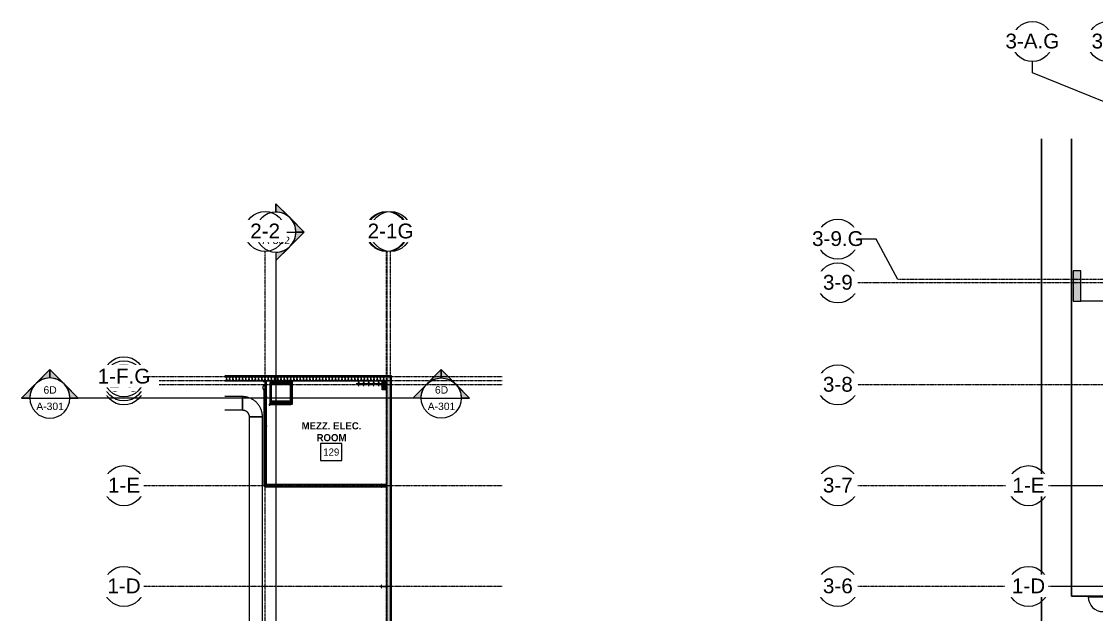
# Model space of a CAD drawing. Header units: inches. Extents: x 25369 to 33161, y -23509 to -20274.
# Drawn here: x 25397 to 27972, y -21693 to -20274 of the extents above; entities that cross this region are included whole.
import ezdxf

# ---------------------------------------------------------------- set-up
doc = ezdxf.new("R2010")
doc.units = ezdxf.units.IN
doc.header["$MEASUREMENT"] = 0
doc.linetypes.add('Grid Line 1_2_', pattern=[0.875, 0.5, -0.125, 0.125, -0.125])
doc.linetypes.add('Hidden 1_8_', pattern=[0.1875, 0.125, -0.0625])
for name, color, linetype, lineweight in [('A-AREA', 32, 'Continuous', 9), ('A-AREA-IDEN', 2, 'Continuous', 9), ('A-DOOR', 31, 'Continuous', 9), ('A-GLAZ', 151, 'Continuous', 9), ('A-ROOF', 132, 'Continuous', 9), ('A-WALL', 113, 'Continuous', 9), ('A-WALL-PATT', 111, 'Continuous', 25), ('C-TOPO', 7, 'Continuous', 9), ('Conc', 7, 'Continuous', 13), ('E-POWR-CNTR', 130, 'Continuous', 9), ('E-POWR-DROP', 130, 'Continuous', 9), ('G-ANNO-SYMB', 111, 'Continuous', 9), ('I-WALL', 2, 'Continuous', 9), ('M-HVAC-DUCT', 70, 'Continuous', 9), ('S-BEAM', 12, 'Continuous', 9), ('S-COLS', 52, 'Continuous', 9), ('S-GRID', 1, 'Continuous', 9), ('S-GRID-IDEN', 1, 'Continuous', 9)]:
    doc.layers.add(name, color=color, linetype=linetype, lineweight=lineweight)
doc.styles.add('Arial', font='arial.ttf', dxfattribs={"height": 35.407186})
doc.styles.add('Arial_1', font='arial.ttf', dxfattribs={"height": 17.703593})
doc.styles.add('Century Gothic', font='GOTHIC.TTF', dxfattribs={"height": 17.245342})
doc.styles.add('Century Gothic_B', font='GOTHICB.TTF', dxfattribs={"height": 17.233438})
pattern_1 = [(45, (0, 0), (-19.00703, 19.00703), []), (45, (0, 28.8), (-19.00703, 19.00703), [])]
pattern_2 = [(0, (0, 0), (61.44, 15.36), [2.534, -43.546, 2.534, -43.546, -245.76]), (0, (0, 0), (61.44, 15.36), [-92.16, 2.534, -89.626, 2.534, -43.546, -107.52]), (0, (0, 0), (61.44, 15.36), [-230.4, 2.534, -28.186, 2.534, -74.266]), (120, (23.04, 7.68), (-44.02215, 45.528601), [2.534, -43.546, 2.534, -43.546, -245.76]), (120, (23.04, 7.68), (-44.02215, 45.528601), [-92.16, 2.534, -89.626, 2.534, -43.546, -107.52]), (120, (23.04, 7.68), (-44.02215, 45.528601), [-230.4, 2.534, -28.186, 2.534, -74.266]), (240, (30.72, 38.4), (-17.41785, -60.888601), [2.534, -43.546, 2.534, -43.546, -245.76]), (240, (30.72, 38.4), (-17.41785, -60.888601), [-92.16, 2.534, -89.626, 2.534, -43.546, -107.52]), (240, (30.72, 38.4), (-17.41785, -60.888601), [-230.4, 2.534, -28.186, 2.534, -74.266])]
pattern_3 = [(161.57, (0.96, 0.96), (-7.6802237, -0.0009796), [0, -54.643, 6.067, 0]), (18.43, (-0.96, 0.96), (-7.6802237, 0.0009796), [0, -54.643, 6.067, 0]), (108.43, (0.96, 0.96), (3.8382953, -19.20136532), [18.211, -42.499]), (71.57, (-0.96, 0.96), (3.8382953, 19.20136532), [18.211, -42.499])]
pattern_4 = [(0, (0, 0), (0, 24), []), (90, (0, 0), (-24, 1e-15), [])]
pattern_5 = [(225, (25980.89, -22360.053), (19.00703, -19.00703), []), (225, (25980.89, -22388.853), (19.00703, -19.00703), [])]

# ---------------------------------------------------------------- blocks, each defined once
blk = doc.blocks.new('W-Wide Flange - W18X40-1630767-Mezzanine Floor Plan')
at = {"layer": 'S-BEAM', "color": 8}
for p, q in [((-108.1, -3), (-108.1, 0)), ((-108.1, -3), (108.1, -3)), ((108.1, -1.6), (108.1, -3))]:
    blk.add_line(p, q, dxfattribs=at)
at = {"layer": 'S-BEAM', "color": 8, "linetype": 'Hidden 1_8_'}
blk.add_line((-108.1, -0.2), (-107, -0.2), dxfattribs=at)
blk = doc.blocks.new('W-Wide Flange - W12X26-1530486-Mezzanine Floor Plan')
at = {"layer": 'S-BEAM', "color": 8}
for p, q in [((-129.7, 3.2), (-118.1, 3.2)), ((-117.6, 3.2), (-109.1, 3.2)), ((-129.7, -3.2), (-118.1, -3.2)), ((-117.6, -3.2), (-109.1, -3.2))]:
    blk.add_line(p, q, dxfattribs=at)
at = {"layer": 'S-BEAM', "color": 8, "linetype": 'Hidden 1_8_'}
for p, q in [((-129.7, 0.1), (-118.1, 0.1)), ((-117.6, 0.1), (-109.1, 0.1)), ((-129.6, -0.1), (-118.2, -0.1)), ((-117.6, -0.1), (-109.1, -0.1))]:
    blk.add_line(p, q, dxfattribs=at)
blk = doc.blocks.new('columns and girder2 - one-1334686-Mezzanine Floor Plan')
at = {"layer": 'S-BEAM'}
h = blk.add_hatch(dxfattribs=at)
h.set_pattern_fill('FP_7', color=8, style=0, pattern_type=2)
h.set_pattern_definition(pattern_5)
h.paths.add_polyline_path([(-5, -1.3), (-5, -2), (5, -2), (5, -1.3), (0, -1.3)], flags=0)
h.paths.add_polyline_path([(-5, -17), (-5, -18.5), (5, -18.5), (5, -17)], flags=0)
h.paths.add_polyline_path([(5, -1204.9), (0, -1204.9), (0, -1206.4), (5, -1206.4), (5, -1205.8)], flags=0)
h.paths.add_polyline_path([(5, -1224.3), (0, -1224.3), (0, -1225.8), (5, -1225.8)], flags=0)
h = blk.add_hatch(dxfattribs=at)
h.set_pattern_fill('FP_7', color=8, style=0, pattern_type=2)
h.set_pattern_definition(pattern_5)
h.paths.add_polyline_path([(0.6, -2), (-0.6, -2), (-0.6, -17), (0.6, -17)], flags=0)
h.paths.add_polyline_path([(0.6, -1206.4), (0, -1206.4), (0, -1224.3), (0.6, -1224.3), (0.6, -1218.3)], flags=0)
at = {"layer": 'S-BEAM', "color": 7, "lineweight": 13}
for p, q in [((-5, -1.3), (-5, -2)), ((-5, -2), (5, -2)), ((5, -17), (-5, -17)), ((-5, -17), (-5, -18.5)), ((-5, -18.5), (5, -18.5)), ((0.6, -2), (-0.6, -2)), ((-0.6, -2), (-0.6, -17)), ((-0.6, -17), (0.6, -17)), ((0.6, -17), (0.6, -2)), ((5, -2), (5, -1.3)), ((5, -18.5), (5, -17)), ((5, -1204.9), (0, -1204.9)), ((0.6, -1206.4), (0, -1206.4)), ((0, -1206.4), (5, -1206.4)), ((0.6, -1224.3), (0.6, -1206.4)), ((5, -1206.4), (5, -1204.9)), ((0, -1224.3), (0.6, -1224.3)), ((5, -1224.3), (0, -1224.3)), ((5, -1225.8), (5, -1224.3))]:
    blk.add_line(p, q, dxfattribs=at)
at = {"layer": 'S-BEAM', "color": 8}
for p, q in [((-5, -17), (-5, -9.2)), ((-0.6, -9.2), (-5, -9.2)), ((5, -9.2), (0.6, -9.2)), ((5, -9.2), (5, -17)), ((5, -1206.4), (5, -1213.3)), ((0.6, -1213.3), (5, -1213.3))]:
    blk.add_line(p, q, dxfattribs=at)
blk = doc.blocks.new('Round Elbow - 1_0 D-1542880-Mezzanine Floor Plan')
at = {"layer": 'M-HVAC-DUCT', "color": 8}
for p, q in [((-16, 32), (0, 32)), ((0, 32), (16, 32)), ((-32, 0), (-32, 16)), ((-32, -16), (-32, 0))]:
    blk.add_line(p, q, dxfattribs=at)
at = {"layer": 'M-HVAC-DUCT', "color": 8, "flags": 128}
for points in [[(-16, 32), (-16, 31.4), (-16.1, 30.7), (-16.1, 30.1), (-16.2, 29.5), (-16.3, 28.8), (-16.5, 28.2), (-16.6, 27.6), (-16.8, 27), (-17, 26.4), (-17.3, 25.8), (-17.5, 25.2), (-17.8, 24.6), (-18.1, 24), (-18.4, 23.5), (-18.8, 23), (-19.2, 22.4), (-19.6, 21.9), (-20, 21.4), (-20.4, 21), (-20.9, 20.5), (-21.3, 20.1), (-21.8, 19.7), (-22.3, 19.3), (-22.8, 18.9), (-23.4, 18.5), (-23.9, 18.2), (-24.5, 17.9), (-25, 17.6), (-25.6, 17.3), (-26.2, 17.1), (-26.8, 16.9), (-27.4, 16.7), (-28, 16.5), (-28.7, 16.4), (-29.3, 16.2), (-29.9, 16.1), (-30.5, 16.1), (-31.2, 16), (-31.8, 16), (-32, 16)], [(-32, -16), (-30.1, -16), (-28.2, -15.8), (-26.3, -15.7), (-24.4, -15.4), (-22.5, -15), (-20.6, -14.6), (-18.7, -14.1), (-16.9, -13.6), (-15.1, -12.9), (-13.3, -12.2), (-11.6, -11.4), (-9.8, -10.6), (-8.1, -9.7), (-6.5, -8.7), (-4.9, -7.6), (-3.3, -6.5), (-1.8, -5.3), (-0.3, -4.1), (1.1, -2.8), (2.4, -1.4), (3.7, 0), (5, 1.4), (6.2, 2.9), (7.3, 4.5), (8.4, 6.1), (9.4, 7.7), (10.3, 9.4), (11.2, 11.1), (12, 12.8), (12.7, 14.6), (13.4, 16.4), (14, 18.2), (14.5, 20.1), (14.9, 22), (15.3, 23.8), (15.6, 25.7), (15.8, 27.6), (15.9, 29.6), (16, 31.5), (16, 32)]]:
    blk.add_lwpolyline(points, dxfattribs=at)
blk = doc.blocks.new('RoofHatch_RHSR-FB_1_10228_SafetyRailSource - RoofHatch_RHSR-FB_1_10228_SafetyRailSource-1630512-Mezzanine Floor Plan')
at = {"layer": 'A-GLAZ', "color": 8}
for p, q in [((-40.5, 17.4), (-34.1, 17.4)), ((-40.5, -32.4), (-40.5, 17.4)), ((-38.8, 17.4), (-39.2, 17.8)), ((-39.2, 17.8), (-39.2, 17.4)), ((13.2, 17.8), (-39.2, 17.8)), ((-37, -32.4), (-37, 15.6)), ((-37, 15.6), (11, 15.6)), ((10, 16.6), (-36, 16.6)), ((-36, 16.6), (-36, 14.6)), ((-36, 14.6), (10, 14.6)), ((12.9, 17.4), (-32, 17.4)), ((12.4, 16.9), (-32, 16.9)), ((10, 14.6), (-32, 14.6)), ((-32, 13.8), (9.3, 13.8)), ((9.3, 13.8), (9.3, -30.7)), ((10, 14.6), (10, 16.6)), ((10, -31.4), (10, 14.6)), ((11, 15.6), (11, -32.4)), ((12.9, 17.4), (12.4, 16.9)), ((12.4, -33.8), (12.4, 16.9)), ((13.2, 17.8), (12.9, 17.4)), ((12.9, -34.3), (12.9, 17.4)), ((13.2, -34.6), (13.2, 17.8)), ((-34.1, -32.4), (-40.5, -32.4)), ((-39.9, -35.3), (-40, -35.3)), ((-40, -35.3), (-40, -35.8)), ((-40, -35.8), (-39.9, -35.8)), ((-39.9, -35.8), (-39.9, -35.3)), ((-39.9, -35.3), (13.9, -35.3)), ((13.9, -35.8), (-39.9, -35.8)), ((-39.2, -32.4), (-39.2, -34.6)), ((-38.8, -34.3), (-39.2, -34.6)), ((-39.2, -34.6), (13.2, -34.6)), ((-38.8, -32.4), (-38.8, -34.3)), ((-38.3, -33.8), (-38.8, -34.3)), ((-38.8, -34.3), (12.9, -34.3)), ((-38.3, -32.4), (-38.3, -33.8)), ((-38.3, -33.8), (12.4, -33.8)), ((11, -32.4), (-37, -32.4)), ((9.3, -30.7), (-32, -30.7)), ((-32, -31.4), (10, -31.4)), ((12.4, -33.8), (12.9, -34.3)), ((12.9, -34.3), (13.2, -34.6)), ((13.9, -35.3), (13.9, -35.8)), ((14, -35.3), (13.9, -35.3)), ((13.9, -35.8), (14, -35.8)), ((14, -35.8), (14, -35.3))]:
    blk.add_line(p, q, dxfattribs=at)
at = {"layer": 'A-GLAZ', "color": 7, "lineweight": 13}
for p, q in [((-32, 17.4), (-34.1, 17.4)), ((-34.1, 17.4), (-34.1, -32.4)), ((-32, -32.4), (-32, 17.4)), ((-34.1, -32.4), (-32, -32.4))]:
    blk.add_line(p, q, dxfattribs=at)
for centre, start, end in [((-40, 18.7), 360, 180), ((-40, 18.7), 180, 360), ((14.1, -35.5), 360, 166.5752), ((14.1, -35.5), 191.0739, 360)]:
    blk.add_arc(centre, 1.25, start, end, dxfattribs=at)
blk = doc.blocks.new('Door_Single_Storefront - one-1371400-Overall Floor Plan')
at = {"layer": 'A-DOOR', "color": 8}
blk.add_line((-17.59375, -35.1875), (-17.59375, 0), dxfattribs=at)
blk.add_arc((-17.59375, 0), 35.1875, 270, 0, dxfattribs=at)
blk = doc.blocks.new('Grid - Grid Head - Circle-14747-Mezzanine Floor Plan')
at = {"layer": 'S-GRID-IDEN'}
blk.add_circle((0, 0), 0.25, dxfattribs=at)
blk = doc.blocks.new('Section - Section Head - Filled-1526-Mezzanine Floor Plan')
at = {"layer": 'G-ANNO-SYMB'}
h = blk.add_hatch(color=256, dxfattribs=at)
edge = h.paths.add_edge_path(flags=0)
edge.add_line((-0.427, 0.177), (-0.25, 0.354))
edge.add_line((-0.25, 0.354), (-0.25, 0.25))
edge.add_arc((-0.25, 0), 0.25, 90, 135)
h = blk.add_hatch(color=256, dxfattribs=at)
edge = h.paths.add_edge_path(flags=0)
edge.add_arc((-0.25, 0), 0.25, 45, 90)
edge.add_line((-0.25, 0.25), (-0.25, 0.354))
edge.add_line((-0.25, 0.354), (-0.073, 0.177))
h = blk.add_hatch(color=256, dxfattribs=at)
edge = h.paths.add_edge_path(flags=0)
edge.add_arc((-0.25, 0), 0.25, 137.9216, 180)
edge.add_line((-0.5, 0), (-0.604, 0))
edge.add_line((-0.604, 0), (-0.436, 0.168))
h = blk.add_hatch(color=256, dxfattribs=at)
edge = h.paths.add_edge_path(flags=0)
edge.add_line((-0.064, 0.168), (0.104, 0))
edge.add_line((0.104, 0), (0, 0))
edge.add_arc((-0.25, 0), 0.25, 0, 42.0784)
for p, q in [((-0.25, 0.354), (-0.604, 0)), ((-0.25, 0.354), (-0.427, 0.177)), ((-0.25, 0.354), (0.104, 0)), ((-0.25, 0.25), (-0.25, 0.354)), ((-0.073, 0.177), (-0.25, 0.354)), ((-0.25, 0.354), (-0.25, 0.25)), ((-0.436, 0.168), (-0.604, 0)), ((0.104, 0), (-0.064, 0.168)), ((-0.604, 0), (-0.5, 0)), ((0, 0), (0.104, 0)), ((-0.5, 0), (-0.604, 0)), ((0, 0), (0.104, 0))]:
    blk.add_line(p, q, dxfattribs=at)
for start, end in [(360, 180), (137.9216, 180), (90, 135), (45, 90), (0, 42.0784), (180, 360)]:
    blk.add_arc((-0.25, 0), 0.25, start, end, dxfattribs=at)
blk = doc.blocks.new('Grid - Grid Head - Circle-14747-Overall Floor Plan')
at = {"layer": 'S-GRID-IDEN'}
blk.add_circle((0, 0), 0.25, dxfattribs=at)
blk = doc.blocks.new('Section - 3_32_ x 3_8_-18514-Overall Floor Plan')
at = {"layer": 'G-ANNO-SYMB'}
blk.add_hatch(color=256, dxfattribs=at).paths.add_polyline_path([(0, 0.375), (0, 0), (-0.09375, 0), (-0.09375, 0.375)], flags=0)
for p, q in [((0, 0.375), (-0.09375, 0.375)), ((-0.09375, 0.375), (-0.09375, 0)), ((0, 0), (0, 0.375)), ((-0.09375, 0), (0, 0))]:
    blk.add_line(p, q, dxfattribs=at)

msp = doc.modelspace()

# ---------------------------------------------------------------- hatches: boundary and pattern name
at = {"layer": 'A-WALL-PATT', "lineweight": 9}
h = msp.add_hatch(dxfattribs=at)
h.set_pattern_fill('FP_2', color=8, style=0, pattern_type=2)
h.set_pattern_definition(pattern_4)
h.paths.add_polyline_path([(26281.4, -21124.3), (26281.4, -21123.3), (25884.1, -21123.3), (25884.1, -21124.3), (26271.4, -21124.3)], flags=0)
h = msp.add_hatch(dxfattribs=at)
h.set_pattern_fill('FP_4', color=8, style=0, pattern_type=2)
h.set_pattern_definition(pattern_3)
h.paths.add_polyline_path([(26178.3, -21134.3), (26271.4, -21134.3), (26271.4, -21124.3), (25884.1, -21124.3), (25884.1, -21134.3), (26119.5, -21134.3)], flags=0)
h = msp.add_hatch(dxfattribs=at)
h.set_pattern_fill('FP_4', color=8, style=0, pattern_type=2)
h.set_pattern_definition(pattern_3)
h.paths.add_polyline_path([(26281.4, -22104.8), (26281.4, -21744.5), (26281.4, -21124.3), (26271.4, -21124.3), (26271.4, -22104.8), (26281.3, -22104.8)], flags=0)
h = msp.add_hatch(dxfattribs=at)
h.set_pattern_fill('FP_2', color=8, style=0, pattern_type=2)
h.set_pattern_definition(pattern_4)
h.paths.add_polyline_path([(26282.4, -22233.7), (26282.4, -21123.3), (26281.4, -21123.3), (26281.4, -22233.7)], flags=0)
h = msp.add_hatch(dxfattribs=at)
h.set_pattern_fill('FP_6', color=8, style=0, pattern_type=2)
h.set_pattern_definition(pattern_2)
h.paths.add_polyline_path([(25979.3, -21386.6), (25980, -21386.6), (25980, -21172.7), (25979.3, -21172.7), (25979.3, -21381.2)], flags=0)
h = msp.add_hatch(dxfattribs=at)
h.set_pattern_fill('FP_6', color=8, style=0, pattern_type=2)
h.set_pattern_definition(pattern_2)
h.paths.add_polyline_path([(25984.2, -21386.6), (25984.2, -21172.7), (25983.6, -21172.7), (25983.6, -21386.6)], flags=0)
h = msp.add_hatch(dxfattribs=at)
h.set_pattern_fill('FP_6', color=8, style=0, pattern_type=2)
h.set_pattern_definition(pattern_2)
h.paths.add_polyline_path([(26271.4, -21387.5), (26271.4, -21386.9), (25979.3, -21386.9), (25979.3, -21387.5), (26266.6, -21387.5)], flags=0)
at = {"layer": 'E-POWR-DROP'}
for points in [[(26205.1, -21143.8), (26206, -21143.7), (26206.8, -21143.3), (26207.5, -21142.8), (26208, -21142.1), (26208.3, -21141.3), (26208.4, -21140.5), (26208.3, -21139.6), (26208, -21138.8), (26207.5, -21138.1), (26206.8, -21137.6), (26206, -21137.3), (26205.1, -21137.2), (26204.3, -21137.3), (26203.5, -21137.6), (26202.8, -21138.1), (26202.2, -21138.8), (26201.9, -21139.6), (26201.8, -21140.5), (26201.9, -21141.3), (26202.2, -21142.1), (26202.8, -21142.8), (26203.5, -21143.3), (26204.3, -21143.7)], [(26217.1, -21143.8), (26218, -21143.7), (26218.8, -21143.3), (26219.5, -21142.8), (26220, -21142.1), (26220.3, -21141.3), (26220.4, -21140.5), (26220.3, -21139.6), (26220, -21138.8), (26219.5, -21138.1), (26218.8, -21137.6), (26218, -21137.3), (26217.1, -21137.2), (26216.3, -21137.3), (26215.5, -21137.6), (26214.8, -21138.1), (26214.2, -21138.8), (26213.9, -21139.6), (26213.8, -21140.5), (26213.9, -21141.3), (26214.2, -21142.1), (26214.8, -21142.8), (26215.5, -21143.3), (26216.3, -21143.7)], [(26229.1, -21143.8), (26230, -21143.7), (26230.8, -21143.3), (26231.5, -21142.8), (26232, -21142.1), (26232.3, -21141.3), (26232.4, -21140.5), (26232.3, -21139.6), (26232, -21138.8), (26231.5, -21138.1), (26230.8, -21137.6), (26230, -21137.3), (26229.1, -21137.2), (26228.3, -21137.3), (26227.5, -21137.6), (26226.8, -21138.1), (26226.2, -21138.8), (26225.9, -21139.6), (26225.8, -21140.5), (26225.9, -21141.3), (26226.2, -21142.1), (26226.8, -21142.8), (26227.5, -21143.3), (26228.3, -21143.7)], [(26241.1, -21143.8), (26242, -21143.7), (26242.8, -21143.3), (26243.5, -21142.8), (26244, -21142.1), (26244.3, -21141.3), (26244.4, -21140.5), (26244.3, -21139.6), (26244, -21138.8), (26243.5, -21138.1), (26242.8, -21137.6), (26242, -21137.3), (26241.1, -21137.2), (26240.3, -21137.3), (26239.5, -21137.6), (26238.8, -21138.1), (26238.2, -21138.8), (26237.9, -21139.6), (26237.8, -21140.5), (26237.9, -21141.3), (26238.2, -21142.1), (26238.8, -21142.8), (26239.5, -21143.3), (26240.3, -21143.7)], [(26253.1, -21143.8), (26254, -21143.7), (26254.8, -21143.3), (26255.5, -21142.8), (26256, -21142.1), (26256.3, -21141.3), (26256.4, -21140.5), (26256.3, -21139.6), (26256, -21138.8), (26255.5, -21138.1), (26254.8, -21137.6), (26254, -21137.3), (26253.1, -21137.2), (26252.3, -21137.3), (26251.5, -21137.6), (26250.8, -21138.1), (26250.2, -21138.8), (26249.9, -21139.6), (26249.8, -21140.5), (26249.9, -21141.3), (26250.2, -21142.1), (26250.8, -21142.8), (26251.5, -21143.3), (26252.3, -21143.7)]]:
    msp.add_hatch(color=8, dxfattribs=at).paths.add_polyline_path(points, flags=0)
at = {"layer": 'S-COLS'}
h = msp.add_hatch(dxfattribs=at)
h.set_pattern_fill('FP_5', color=8, style=0, pattern_type=2)
h.set_pattern_definition(pattern_1)
h.paths.add_polyline_path([(26271.4, -21146.8), (26271.4, -21146.4), (26266.2, -21146.4), (26265.7, -21146.2), (26265.5, -21145.7), (26265.5, -21135.4), (26265.7, -21134.9), (26266.2, -21134.7), (26271.4, -21134.7), (26271.4, -21134.3), (26259.4, -21134.3), (26259.4, -21134.7), (26264.6, -21134.7), (26265, -21134.9), (26265.2, -21135.4), (26265.2, -21145.7), (26265, -21146.2), (26264.6, -21146.4), (26259.4, -21146.4), (26259.4, -21146.8), (26266.6, -21146.8)], flags=0)
h = msp.add_hatch(dxfattribs=at)
h.set_pattern_fill('FP_5', color=8, style=0, pattern_type=2)
h.set_pattern_definition(pattern_1)
h.paths.add_polyline_path([(26271, -21629.5), (26271.4, -21629.5), (26271.4, -21623.1), (26271, -21623.1), (26271, -21625.5), (26270.8, -21626), (26270.3, -21626.2), (26260.3, -21626.2), (26259.8, -21626), (26259.6, -21625.5), (26259.6, -21623.1), (26259.2, -21623.1), (26259.2, -21629.5), (26259.6, -21629.5), (26259.6, -21627.1), (26259.8, -21626.6), (26260.3, -21626.4), (26270.3, -21626.4), (26270.8, -21626.6), (26271, -21627.1)], flags=0)

# ---------------------------------------------------------------- linework, layer by layer
at = {"layer": 'A-AREA', "color": 8}
msp.add_line((25984.5, -21175.9), (25984.5, -21134.3), dxfattribs=at)
at = {"layer": 'A-AREA-IDEN', "flags": 128}
msp.add_lwpolyline([(26113.6, -21283.8), (26113.6, -21325), (26165, -21325), (26165, -21283.8)], close=True, dxfattribs=at)
at = {"layer": 'A-ROOF', "color": 8}
for p, q in [((25980.9, -21134.3), (25980.9, -21171.2)), ((25996.4, -21137.9), (25996.4, -21134.3)), ((26040.9, -21134.3), (26040.9, -21137.9)), ((26261.4, -21146.4), (26261.4, -21134.7)), ((26261.4, -21155.3), (26261.4, -21146.8)), ((26271.4, -21155.3), (26261.4, -21155.3))]:
    msp.add_line(p, q, dxfattribs=at)
at = {"layer": 'A-WALL', "color": 7, "lineweight": 13}
for p, q in [((26283.9, -21121.8), (25884.1, -21121.8)), ((25884.1, -21123.3), (26282.4, -21123.3)), ((25884.1, -21124.3), (26281.4, -21124.3)), ((25884.1, -21134.3), (26271.4, -21134.3)), ((26271.4, -21134.3), (26271.4, -22104.8)), ((26281.4, -22104.8), (26281.4, -21124.3)), ((26282.4, -22233.7), (26282.4, -21123.3)), ((26283.9, -22233.7), (26283.9, -21121.8)), ((25980, -21172.7), (25980, -21386.6)), ((25983.6, -21172.7), (25983.6, -21386.6)), ((26271.4, -21383.2), (25979.3, -21383.2)), ((26271.4, -21386.9), (25979.3, -21386.9))]:
    msp.add_line(p, q, dxfattribs=at)
at = {"layer": 'C-TOPO', "color": 8}
for p, q in [((27840.4, -22983.1), (27840.4, -20555)), ((27840.4, -20555), (27840.4, -22983.1)), ((27912.4, -20555), (27912.4, -21649.2)), ((27912.4, -21649.2), (27912.4, -20555)), ((27912.4, -21649.2), (27987.3, -21649.2)), ((27987.3, -21649.2), (27912.4, -21649.2))]:
    msp.add_line(p, q, dxfattribs=at)
at = {"layer": 'Conc', "color": 8, "lineweight": 9}
for p, q in [((27840.4, -20555), (27840.4, -22983.1)), ((27912.4, -20555), (27912.4, -21649.2)), ((27912.4, -21649.2), (27987.3, -21649.2))]:
    msp.add_line(p, q, dxfattribs=at)
at = {"layer": 'E-POWR-CNTR', "color": 8}
for p, q in [((26205.1, -21146.5), (26205.1, -21134.5)), ((26217.1, -21146.5), (26217.1, -21134.5)), ((26229.1, -21146.5), (26229.1, -21134.5)), ((26241.1, -21146.5), (26241.1, -21134.5)), ((26253.1, -21146.5), (26253.1, -21134.5)), ((26199.1, -21140.5), (26211.1, -21140.5)), ((26211.1, -21140.5), (26223.1, -21140.5)), ((26223.1, -21140.5), (26235.1, -21140.5)), ((26235.1, -21140.5), (26247.1, -21140.5)), ((26247.1, -21140.5), (26259.1, -21140.5))]:
    msp.add_line(p, q, dxfattribs=at)
at = {"layer": 'G-ANNO-SYMB'}
for p, q in [((26006.8, -20826.1), (26006.8, -22662.9)), ((28701.8, -20943.1), (27934.6, -20943.1)), ((25417.3, -21175.3), (25513.3, -21175.3)), ((26354.8, -21175.3), (26450.8, -21175.3))]:
    msp.add_line(p, q, dxfattribs=at)
at = {"layer": 'I-WALL', "color": 8}
for p, q in [((25978.5, -21168.9), (25978.5, -21155.2)), ((25978.5, -21384.9), (25978.5, -21170)), ((25980.9, -21170), (25978.5, -21170)), ((25979.3, -21172.7), (25979.3, -21170)), ((25984.2, -21171.2), (25984.2, -21172.7)), ((25979.3, -21384.9), (25978.5, -21384.9))]:
    msp.add_line(p, q, dxfattribs=at)
at = {"layer": 'I-WALL', "color": 7, "lineweight": 13}
for p, q in [((25984.2, -21172.7), (25979.3, -21172.7)), ((25979.3, -21172.7), (25979.3, -21387.5)), ((25984.2, -21386.6), (25984.2, -21172.7)), ((26271.4, -21382.6), (25979.3, -21382.6)), ((25979.3, -21386.6), (25984.2, -21386.6)), ((25979.3, -21387.5), (26271.4, -21387.5))]:
    msp.add_line(p, q, dxfattribs=at)
at = {"layer": 'M-HVAC-DUCT', "color": 8}
for p, q in [((25926.5, -21171.9), (25884.1, -21171.9)), ((25926.5, -21171.9), (25926.5, -21203.9)), ((25884.1, -21203.9), (25926.5, -21203.9)), ((25942.5, -21219.9), (25942.5, -22282.9)), ((25942.5, -21219.9), (25974.5, -21219.9)), ((25974.5, -22282.9), (25974.5, -21219.9))]:
    msp.add_line(p, q, dxfattribs=at)
at = {"layer": 'S-COLS', "color": 7, "lineweight": 13}
for p, q in [((26271.4, -21134.3), (26259.4, -21134.3)), ((26259.4, -21134.3), (26259.4, -21134.7)), ((26259.4, -21134.7), (26264.6, -21134.7)), ((26265.2, -21135.4), (26265.2, -21145.7)), ((26265.5, -21145.7), (26265.5, -21135.4)), ((26266.2, -21134.7), (26271.4, -21134.7)), ((26271.4, -21134.7), (26271.4, -21134.3)), ((26264.6, -21146.4), (26259.4, -21146.4)), ((26259.4, -21146.4), (26259.4, -21146.8)), ((26259.4, -21146.8), (26271.4, -21146.8)), ((26271.4, -21146.4), (26266.2, -21146.4)), ((26271.4, -21146.8), (26271.4, -21146.4)), ((26259.6, -21381.8), (26259.2, -21381.8)), ((26259.2, -21381.8), (26259.2, -21388.3)), ((26259.2, -21388.3), (26259.6, -21388.3)), ((26259.6, -21384.3), (26259.6, -21381.8)), ((26259.6, -21388.3), (26259.6, -21385.9)), ((26270.3, -21384.9), (26260.3, -21384.9)), ((26260.3, -21385.2), (26270.3, -21385.2)), ((26271.4, -21381.8), (26271, -21381.8)), ((26271, -21381.8), (26271, -21384.3)), ((26271, -21385.9), (26271, -21388.3)), ((26271, -21388.3), (26271.4, -21388.3)), ((26271.4, -21388.3), (26271.4, -21381.8)), ((26259.6, -21623.1), (26259.2, -21623.1)), ((26259.2, -21623.1), (26259.2, -21629.5)), ((26259.6, -21625.5), (26259.6, -21623.1)), ((26259.6, -21629.5), (26259.6, -21627.1)), ((26270.3, -21626.2), (26260.3, -21626.2)), ((26260.3, -21626.4), (26270.3, -21626.4)), ((26271.4, -21623.1), (26271, -21623.1)), ((26271, -21623.1), (26271, -21625.5)), ((26271, -21627.1), (26271, -21629.5)), ((26271.4, -21629.5), (26271.4, -21623.1)), ((26259.2, -21629.5), (26259.6, -21629.5)), ((26271, -21629.5), (26271.4, -21629.5))]:
    msp.add_line(p, q, dxfattribs=at)
for centre, radius, start, end in [((26264.6, -21135.4), 0.691, 0, 90), ((26266.2, -21135.4), 0.691, 90, 180), ((26264.6, -21145.7), 0.691, 270, 0), ((26266.2, -21145.7), 0.691, 180, 270), ((26260.3, -21384.3), 0.683, 180, 270), ((26260.3, -21385.9), 0.683, 90, 180), ((26270.3, -21384.3), 0.683, 270, 0), ((26270.3, -21385.9), 0.683, 0, 90), ((26260.3, -21625.5), 0.683, 180, 270), ((26260.3, -21627.1), 0.683, 90, 180), ((26270.3, -21625.5), 0.683, 270, 0), ((26270.3, -21627.1), 0.683, 0, 90)]:
    msp.add_arc(centre, radius, start, end, dxfattribs=at)
at = {"layer": 'S-GRID'}
for p, q in [((27818.6, -20397.1), (27818.6, -20370)), ((27990.8, -20466), (27818.6, -20397.1))]:
    msp.add_line(p, q, dxfattribs=at)
at = {"layer": 'S-GRID', "linetype": 'Grid Line 1_2_'}
for p, q in [((25980.9, -22664.4), (25980.9, -20824.6)), ((25980.9, -22664.4), (25980.9, -20824.6)), ((26271.4, -22664.4), (26271.4, -20824.6)), ((26273.4, -22664.4), (26273.4, -20824.6)), ((26281.4, -22664.4), (26281.4, -20824.6)), ((26281.4, -22664.4), (26281.4, -20824.6)), ((28801, -20891.6), (27496.5, -20891.6))]:
    msp.add_line(p, q, dxfattribs=at)

# ---------------------------------------------------------------- block references
at = {"layer": 'A-DOOR', "color": 8, "rotation": 270}
msp.add_blockref('Door_Single_Storefront - one-1371400-Overall Floor Plan', (27987.6, -21669), dxfattribs=at)
at = {"layer": 'A-GLAZ', "color": 250, "rotation": 89.99999999999999}
msp.add_blockref('RoofHatch_RHSR-FB_1_10228_SafetyRailSource - RoofHatch_RHSR-FB_1_10228_SafetyRailSource-1630512-Mezzanine Floor Plan', (26010.2, -21151.1), dxfattribs=at)
at = {"layer": 'G-ANNO-SYMB', "xscale": 191.9999999999999, "yscale": 191.9999999999999, "zscale": 191.9999999999999}
for name, p in [('Section - 3_32_ x 3_8_-18514-Overall Floor Plan', (27934.6, -20943.1)), ('Section - Section Head - Filled-1526-Mezzanine Floor Plan', (25513.3, -21175.3))]:
    msp.add_blockref(name, p, dxfattribs=at)
at = {"layer": 'G-ANNO-SYMB', "extrusion": (0, 0, -1), "xscale": 191.9999999999999, "yscale": 191.9999999999999, "zscale": 191.9999999999999}
msp.add_blockref('Section - Section Head - Filled-1526-Mezzanine Floor Plan', (-26354.8, -21175.3), dxfattribs=at)
at = {"layer": 'M-HVAC-DUCT', "color": 8, "rotation": 90}
msp.add_blockref('Round Elbow - 1_0 D-1542880-Mezzanine Floor Plan', (25958.5, -21187.9), dxfattribs=at)
at = {"layer": 'S-BEAM', "color": 8}
for name, p, rotation in [('columns and girder2 - one-1334686-Mezzanine Floor Plan', (25980.9, -22360.1), 180), ('W-Wide Flange - W12X26-1530486-Mezzanine Floor Plan', (26266, -21264.4), 270), ('W-Wide Flange - W18X40-1630767-Mezzanine Floor Plan', (25980.9, -21277), 270)]:
    msp.add_blockref(name, p, dxfattribs=dict(at, rotation=rotation))
at = {"layer": 'S-GRID-IDEN', "xscale": 191.9999999999999, "yscale": 191.9999999999999, "zscale": 191.9999999999999}
for name, p in [('Grid - Grid Head - Circle-14747-Overall Floor Plan', (27818.6, -20322)), ('Grid - Grid Head - Circle-14747-Overall Floor Plan', (27998.8, -20322)), ('Grid - Grid Head - Circle-14747-Mezzanine Floor Plan', (25980.9, -20776.6)), ('Grid - Grid Head - Circle-14747-Mezzanine Floor Plan', (26281.4, -20776.6))]:
    msp.add_blockref(name, p, dxfattribs=at)
for name, p, rotation in [('Grid - Grid Head - Circle-14747-Overall Floor Plan', (27352.5, -20795), 89.9999999999999), ('Grid - Grid Head - Circle-14747-Overall Floor Plan', (27352.5, -20899.6), 89.9999999999999), ('Grid - Grid Head - Circle-14747-Mezzanine Floor Plan', (25642.7, -21143.8), 89.99999999999982), ('Grid - Grid Head - Circle-14747-Overall Floor Plan', (27352.5, -21143.8), 89.9999999999999), ('Grid - Grid Head - Circle-14747-Mezzanine Floor Plan', (25642.7, -21385.1), 89.99999999999982), ('Grid - Grid Head - Circle-14747-Overall Floor Plan', (27352.5, -21385.1), 89.99999999999984), ('Grid - Grid Head - Circle-14747-Overall Floor Plan', (27809.1, -21385.1), 89.99999999999984), ('Grid - Grid Head - Circle-14747-Mezzanine Floor Plan', (25642.7, -21626.3), 89.99999999999982), ('Grid - Grid Head - Circle-14747-Overall Floor Plan', (27352.5, -21626.3), 89.99999999999984), ('Grid - Grid Head - Circle-14747-Overall Floor Plan', (27809.1, -21626.3), 89.99999999999984)]:
    msp.add_blockref(name, p, dxfattribs=dict(at, rotation=rotation))

# ---------------------------------------------------------------- texts
at = {"layer": 'A-AREA-IDEN', "attachment_point": 2}
for s, insert, char_height, width, line_spacing_factor, style in [('MEZZ. ELEC.\\PROOM', (26139.9, -21233.2), 17.233, 158.76, 0.984796, 'Century Gothic_B'), ('129', (26139.3, -21296), 17.25, 47.304, 0.984117, 'Century Gothic')]:
    msp.add_mtext(s, dxfattribs=dict(at, insert=insert, char_height=char_height, width=width, line_spacing_factor=line_spacing_factor, style=style))
at = {"layer": 'G-ANNO-SYMB', "char_height": 17.7, "attachment_point": 2, "line_spacing_factor": 0.938532, "style": 'Arial_1'}
for s, insert, width in [('6D', (25465.9, -21147), 37.584), ('6D', (26403.4, -21147), 37.584), ('A-301', (25465.9, -21186.3), 78.624), ('A-301', (26403.4, -21186.3), 78.624)]:
    msp.add_mtext(s, dxfattribs=dict(at, insert=insert, width=width))

# ---------------------------------------------------------------- next in the draw order: texts
at = {"layer": 'S-GRID-IDEN', "char_height": 35.41, "attachment_point": 2, "line_spacing_factor": 0.938532, "style": 'Arial', "bg_fill": 3, "box_fill_scale": 1.25, "bg_fill_color": 0, "bg_fill_transparency": 0}
for s, insert, width in [('3-A.G', (27818.6, -20303.1), 153.792), ('3-A', (27998.8, -20303.1), 91.584), ('1-2', (25980.9, -20757.7), 85.104), ('1-1G', (26281.4, -20757.7), 130.896), ('3-9.G', (27352.7, -20775.9), 147.312), ('3-9', (27352.7, -20880.5), 85.104), ('3-8', (25642.9, -21124.7), 85.104), ('3-8', (27352.7, -21124.7), 85.104), ('3-7', (25642.9, -21366), 85.104), ('3-7', (27352.7, -21366), 85.104), ('3-6', (25642.9, -21607.2), 85.104), ('3-6', (27352.7, -21607.2), 85.104)]:
    msp.add_mtext(s, dxfattribs=dict(at, insert=insert, width=width))

# ---------------------------------------------------------------- next in the draw order: linework, layer by layer
at = {"layer": 'G-ANNO-SYMB'}
for p, q in [((25958.8, -20778.1), (26054.8, -20778.1)), ((26354.8, -21175.3), (25513.3, -21175.3))]:
    msp.add_line(p, q, dxfattribs=at)
at = {"layer": 'S-GRID'}
for p, q in [((27444.8, -20795), (27400.5, -20795)), ((27496.5, -20891.6), (27444.8, -20795))]:
    msp.add_line(p, q, dxfattribs=at)
at = {"layer": 'S-GRID', "linetype": 'Grid Line 1_2_'}
for p, q in [((28801, -20899.6), (27400.5, -20899.6)), ((26548.3, -21143.8), (25690.7, -21143.8)), ((28694.1, -21143.8), (27400.5, -21143.8)), ((26548.3, -21385.1), (25690.7, -21385.1)), ((32356.5, -21385.1), (27400.5, -21385.1)), ((26548.3, -21626.3), (25690.7, -21626.3)), ((32356.5, -21626.3), (27400.5, -21626.3))]:
    msp.add_line(p, q, dxfattribs=at)

# ---------------------------------------------------------------- next in the draw order: block references
at = {"layer": 'G-ANNO-SYMB', "xscale": 191.9999999999999, "yscale": 191.9999999999999, "zscale": 191.9999999999999, "rotation": 269.9999999999996}
msp.add_blockref('Section - Section Head - Filled-1526-Mezzanine Floor Plan', (26006.8, -20826.1), dxfattribs=at)
at = {"layer": 'S-GRID-IDEN', "xscale": 191.9999999999999, "yscale": 191.9999999999999, "zscale": 191.9999999999999}
for p in [(25980.9, -20776.6), (26273.4, -20776.6)]:
    msp.add_blockref('Grid - Grid Head - Circle-14747-Mezzanine Floor Plan', p, dxfattribs=at)
at = {"layer": 'S-GRID-IDEN', "xscale": 191.9999999999999, "yscale": 191.9999999999999, "zscale": 191.9999999999999, "rotation": 89.99999999999982}
for p in [(25642.7, -21134.3), (25642.7, -21385.1), (25642.7, -21626.3)]:
    msp.add_blockref('Grid - Grid Head - Circle-14747-Mezzanine Floor Plan', p, dxfattribs=at)

# ---------------------------------------------------------------- next in the draw order: texts
at = {"layer": 'G-ANNO-SYMB', "char_height": 17.7, "attachment_point": 2, "line_spacing_factor": 0.938532, "style": 'Arial_1'}
for s, insert, width in [('6B', (26007.4, -20749.8), 36.072), ('A-302', (26007.4, -20789), 78.624)]:
    msp.add_mtext(s, dxfattribs=dict(at, insert=insert, width=width))

# ---------------------------------------------------------------- next in the draw order: texts
at = {"layer": 'S-GRID-IDEN', "char_height": 35.41, "attachment_point": 2, "line_spacing_factor": 0.938532, "style": 'Arial', "bg_fill": 3, "box_fill_scale": 1.25, "bg_fill_color": 0, "bg_fill_transparency": 0}
for s, insert, width in [('2-2', (25980.9, -20757.7), 85.104), ('2-1', (26273.4, -20757.7), 85.104), ('1-F', (25642.9, -21115.2), 88.128), ('1-E', (25642.9, -21366), 91.584), ('1-E', (27809.3, -21366), 91.584), ('1-D', (25642.9, -21607.2), 94.608), ('1-D', (27809.3, -21607.2), 94.608)]:
    msp.add_mtext(s, dxfattribs=dict(at, insert=insert, width=width))

# ---------------------------------------------------------------- next in the draw order: linework, layer by layer
at = {"layer": 'S-GRID', "linetype": 'Grid Line 1_2_'}
for p, q in [((26548.3, -21134.3), (25690.7, -21134.3)), ((26548.3, -21385.1), (25690.7, -21385.1)), ((33026.6, -21385.1), (27857.1, -21385.1)), ((26548.3, -21626.3), (25690.7, -21626.3)), ((33026.6, -21626.3), (27857.1, -21626.3))]:
    msp.add_line(p, q, dxfattribs=at)

# ---------------------------------------------------------------- next in the draw order: block references
at = {"layer": 'S-GRID-IDEN', "xscale": 191.9999999999999, "yscale": 191.9999999999999, "zscale": 191.9999999999999}
msp.add_blockref('Grid - Grid Head - Circle-14747-Mezzanine Floor Plan', (26271.4, -20776.6), dxfattribs=at)
at = {"layer": 'S-GRID-IDEN', "xscale": 191.9999999999999, "yscale": 191.9999999999999, "zscale": 191.9999999999999, "rotation": 89.99999999999982}
msp.add_blockref('Grid - Grid Head - Circle-14747-Mezzanine Floor Plan', (25642.7, -21124.3), dxfattribs=at)

# ---------------------------------------------------------------- next in the draw order: texts
at = {"layer": 'S-GRID-IDEN', "char_height": 35.41, "attachment_point": 2, "line_spacing_factor": 0.938532, "style": 'Arial', "bg_fill": 3, "box_fill_scale": 1.25, "bg_fill_color": 0, "bg_fill_transparency": 0}
for s, insert, width in [('1-1', (26271.4, -20757.7), 85.104), ('1-F.G', (25642.9, -21105.2), 150.336)]:
    msp.add_mtext(s, dxfattribs=dict(at, insert=insert, width=width))

# ---------------------------------------------------------------- next in the draw order: linework, layer by layer
at = {"layer": 'S-GRID', "linetype": 'Grid Line 1_2_'}
msp.add_line((26548.3, -21124.3), (25690.7, -21124.3), dxfattribs=at)

# ---------------------------------------------------------------- next in the draw order: block references
at = {"layer": 'S-GRID-IDEN', "xscale": 191.9999999999999, "yscale": 191.9999999999999, "zscale": 191.9999999999999}
msp.add_blockref('Grid - Grid Head - Circle-14747-Mezzanine Floor Plan', (26281.4, -20776.6), dxfattribs=at)

# ---------------------------------------------------------------- next in the draw order: texts
at = {"layer": 'S-GRID-IDEN', "insert": (26281.4, -20757.7), "char_height": 35.41, "width": 130.896, "attachment_point": 2, "line_spacing_factor": 0.938532, "style": 'Arial', "bg_fill": 3, "box_fill_scale": 1.25, "bg_fill_color": 0, "bg_fill_transparency": 0}
msp.add_mtext('2-1G', dxfattribs=at)

doc.saveas('drawing.dxf')
